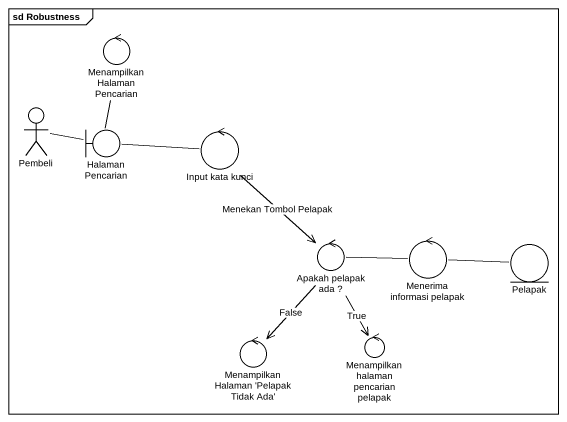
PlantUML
@startuml
mainframe sd Robustness
control "Menampilkan Halaman Pencarian" as Menampilkan_Halaman
actor Pembeli
boundary "Halaman Pencarian" as Halaman_Pencarian
control "Input kata kunci" as Input_kata_kunci
control "Apakah pelapak ada ?" as Apakah_pelapak_ada
control "Menerima informasi pelapak" as Menerima_informasi_pelapak
entity Pelapak
control "Menampilkan Halaman 'Pelapak Tidak Ada'" as Menampilkan_Halaman_Pelapak
control "Menampilkan halaman pencarian pelapak" as Menampilkan_halaman
Menampilkan_Halaman -- Halaman_Pencarian
Halaman_Pencarian -left- Pembeli
Halaman_Pencarian -right- Input_kata_kunci
Input_kata_kunci --> Apakah_pelapak_ada : Menekan Tombol Pelapak
Apakah_pelapak_ada -right- Menerima_informasi_pelapak
Apakah_pelapak_ada --> Menampilkan_Halaman_Pelapak : False
Apakah_pelapak_ada --> Menampilkan_halaman : True
Menerima_informasi_pelapak -right- Pelapak
@enduml
